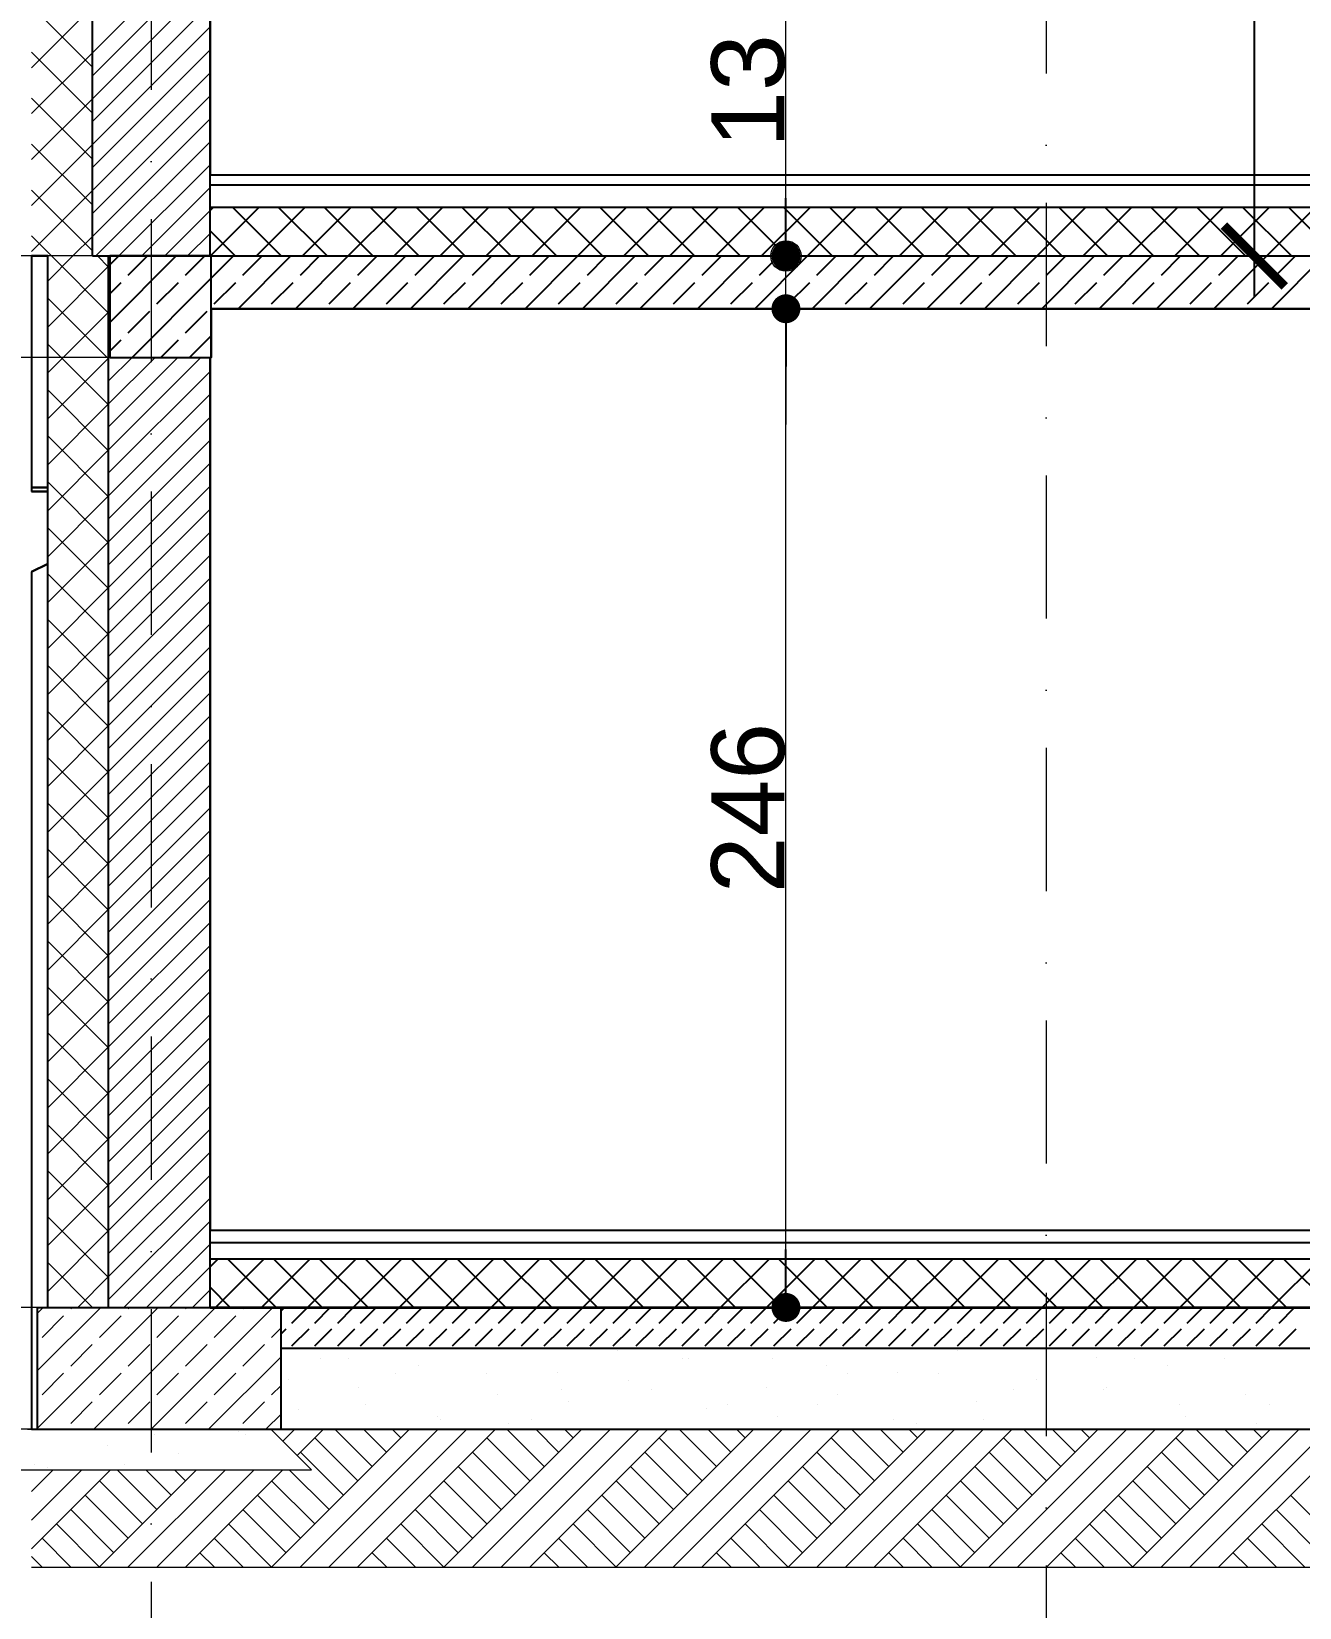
# Model space of a CAD drawing. Header units: millimetres. Extents: x 4647 to 73915, y -13612 to -8141.
# Drawn here: x 16979.6 to 17292, y -11426.5 to -11038.3 of the extents above; entities that cross this region are included whole.
import ezdxf
from ezdxf.enums import TextEntityAlignment as Align

# ---------------------------------------------------------------- set-up
doc = ezdxf.new("R2010")
doc.units = ezdxf.units.MM
doc.linetypes.add('Kropki i Kreski', pattern=[67.027776, 35.277777, -17.638888, 0, -14.111111])
doc.layers.add('a_wymiary', color=250, linetype='Continuous', lineweight=9)
doc.layers.add('Konstrukcja - Siatka mod_Nr_Pióra__1', color=7, linetype='Continuous', lineweight=5)
for name, color, linetype in [('Konstrukcja - Siatka mod', 7, 'Continuous'), ('Konstrukcja - wieńce', 7, 'Continuous'), ('Konstrukcja - Ściany zew', 7, 'Continuous'), ('Structural - Combined', 7, 'Continuous'), ('Sytuacja - Teren', 7, 'Continuous'), ('WIDOK', 7, 'Continuous'), ('Wymiarowanie - Ogólne', 7, 'Continuous')]:
    doc.layers.add(name, color=color, linetype=linetype)
doc.layers.add('Konstrukcja - Siatka mod_Nr_Pióra__4', color=7, linetype='Continuous', lineweight=5, true_color=0x029e21)
doc.styles.add('GENERATED_STYLE_1', font='arialbd.ttf')
doc.styles.add('GENERATED_STYLE_3', font='arial.ttf')
doc.styles.get("Standard").update_dxf_attribs({"font": 'arial.ttf'})
doc.dimstyles.new('1-100', dxfattribs={"dimtxt": 13, "dimasz": 15, "dimexe": 10, "dimexo": 20, "dimgap": 5, "dimtad": 1, "dimdec": 1, "dimrnd": 0.5, "dimtxsty": 'Standard', "dimblk": 'ARCHTICK', "dimcen": 0.09, "dimdle": 10, "dimadec": 0, "dimazin": 0, "dimtfac": 1, "dimtdec": 1, "dimtofl": 0, "dimtmove": 0, "dimatfit": 3, "dimfxl": 10, "dimfxlon": 1, "dimtolj": 1, "dimtzin": 0, "dimarcsym": 0})

# ---------------------------------------------------------------- blocks, each defined once
blk = doc.blocks.new('ARROWHEAD_11')
at = {"linetype": 'Continuous'}
blk.add_line((0, 0), (-1, 0), dxfattribs=at)
at = {"linetype": 'Continuous', "const_width": 0.25, "flags": 128}
blk.add_lwpolyline([(-0.125, 0, 1), (0.125, 0, 1)], format="xyb", close=True, dxfattribs=at)
blk = doc.blocks.new('Standardowy znacznik siatki')
at = {"layer": 'Konstrukcja - Siatka mod_Nr_Pióra__4', "linetype": 'Kropki i Kreski'}
blk.add_line((272.51, 0), (1529.18, 0), dxfattribs=at)
at = {"layer": 'Konstrukcja - Siatka mod_Nr_Pióra__1', "style": 'GENERATED_STYLE_1'}
blk.add_attdef('AC_MarkerText_1', text='', height=18, dxfattribs=at).set_placement((-28.23, -13.29), align=Align.BOTTOM_LEFT)
blk = doc.blocks.new('Standardowy znacznik siatki_2')
at = {"layer": 'Konstrukcja - Siatka mod_Nr_Pióra__4', "linetype": 'Kropki i Kreski'}
blk.add_line((268.51, 0), (1533.18, 0), dxfattribs=at)
at = {"layer": 'Konstrukcja - Siatka mod_Nr_Pióra__1', "style": 'GENERATED_STYLE_1'}
blk.add_attdef('AC_MarkerText_1', text='', height=18, dxfattribs=at).set_placement((-28.89, -13.29), align=Align.BOTTOM_LEFT)
blk = doc.blocks.new('_ArchTick')
at = {"color": 0, "linetype": 'ByBlock', "const_width": 0.15}
blk.add_lwpolyline([(-0.5, -0.5), (0.5, 0.5)], dxfattribs=at)
blk = doc.blocks.new('*D814')
at = {"layer": 'a_wymiary', "color": 0, "lineweight": -2, "transparency": 16777216}
for p, q in [((16821.81, -11160.57), (16821.81, -10292.3)), ((16841.81, -10302.3), (16811.81, -10302.3)), ((16841.81, -11150.57), (16811.81, -11150.57))]:
    blk.add_line(p, q, dxfattribs=at)
at = {"layer": 'DEFPOINTS', "color": 0, "transparency": 16777216}
for p in [(16821.81, -10302.3), (17483.57, -10302.3), (16979.42, -11150.57)]:
    blk.add_point(p, dxfattribs=at)
at = {"layer": 'a_wymiary', "color": 0, "lineweight": -2, "transparency": 16777216, "xscale": 15, "yscale": 15, "zscale": 15}
for p, rotation in [((16821.81, -10302.3), 90), ((16821.81, -11150.57), 270)]:
    blk.add_blockref('_ArchTick', p, dxfattribs=dict(at, rotation=rotation))
at = {"layer": 'a_wymiary', "color": 0, "transparency": 16777216, "insert": (16809, -10726.43), "char_height": 13, "attachment_point": 5, "rotation": 90}
blk.add_mtext('\\A1;848,5', dxfattribs=at)
blk = doc.blocks.new('*D828')
at = {"layer": 'a_wymiary', "color": 0, "lineweight": -2, "transparency": 16777216}
for p, q in [((17280.84, -10778.57), (17280.84, -11103.57)), ((17260.84, -10788.57), (17290.84, -10788.57)), ((17260.84, -11093.57), (17290.84, -11093.57))]:
    blk.add_line(p, q, dxfattribs=at)
at = {"layer": 'DEFPOINTS', "color": 0, "transparency": 16777216}
for p in [(17229.55, -10788.57), (17229.55, -11093.57), (17280.84, -11093.57)]:
    blk.add_point(p, dxfattribs=at)
at = {"layer": 'a_wymiary', "color": 0, "lineweight": -2, "transparency": 16777216, "xscale": 15, "yscale": 15, "zscale": 15}
for p, rotation in [((17280.84, -10788.57), 90), ((17280.84, -11093.57), 270)]:
    blk.add_blockref('_ArchTick', p, dxfattribs=dict(at, rotation=rotation))
at = {"layer": 'a_wymiary', "color": 0, "transparency": 16777216, "insert": (17269.2, -10941.07), "char_height": 13, "attachment_point": 5, "rotation": 90}
blk.add_mtext('\\A1;305', dxfattribs=at)
blk = doc.blocks.new('*D877')
at = {"layer": 'a_wymiary', "color": 0, "lineweight": -2, "transparency": 16777216}
for p, q in [((17393.9, -11096.57), (17393.9, -11362.57)), ((17393.9, -11106.57), (17383.9, -11106.57)), ((17373.9, -11352.57), (17403.9, -11352.57))]:
    blk.add_line(p, q, dxfattribs=at)
at = {"layer": 'DEFPOINTS', "color": 0, "transparency": 16777216}
for p in [(17394.76, -11106.57), (17041.06, -11352.57), (17393.9, -11352.57)]:
    blk.add_point(p, dxfattribs=at)
at = {"layer": 'a_wymiary', "color": 0, "lineweight": -2, "transparency": 16777216, "xscale": 15, "yscale": 15, "zscale": 15}
for p, rotation in [((17393.9, -11106.57), 90), ((17393.9, -11352.57), 270)]:
    blk.add_blockref('_ArchTick', p, dxfattribs=dict(at, rotation=rotation))
at = {"layer": 'a_wymiary', "color": 0, "transparency": 16777216, "insert": (17382.26, -11229.57), "char_height": 13, "attachment_point": 5, "rotation": 90}
blk.add_mtext('\\A1;246', dxfattribs=at)

msp = doc.modelspace()

# ---------------------------------------------------------------- hatches: boundary and pattern name
at = {"layer": 'Wymiarowanie - Ogólne', "linetype": 'Continuous', "lineweight": 13}
msp.add_hatch(color=254, dxfattribs=at).paths.add_polyline_path([(17169.2, -11093.57), (17168.92, -11092.13), (17168.1, -11090.92), (17166.89, -11090.1), (17165.45, -11089.82), (17164.02, -11090.1), (17162.8, -11090.92), (17161.99, -11092.13), (17161.7, -11093.57), (17161.99, -11095), (17162.8, -11096.22), (17164.02, -11097.03), (17165.45, -11097.32), (17166.89, -11097.03), (17168.1, -11096.22), (17168.92, -11095)], flags=0)

# ---------------------------------------------------------------- linework, layer by layer
for p, q in [((17023.56, -10801.57), (17023.56, -11073.57)), ((17023.56, -11073.57), (17396.55, -11073.57)), ((16983.56, -11093.57), (16979.57, -11093.57)), ((16979.57, -11093.57), (16979.57, -11150.57)), ((16983.56, -11150.57), (16983.56, -11093.57)), ((16998.86, -11093.57), (16998.86, -11118.57)), ((17023.86, -11093.57), (16998.86, -11093.57)), ((17023.86, -11118.57), (17023.86, -11093.57)), ((17513.55, -11106.57), (17023.86, -11106.57)), ((17023.86, -11106.57), (17023.86, -11118.57)), ((16998.86, -11118.57), (17023.86, -11118.57)), ((17023.56, -11118.57), (17023.56, -11333.57)), ((17023.86, -11118.57), (17023.56, -11118.57)), ((16979.57, -11150.57), (16983.56, -11150.57)), ((16983.56, -11150.57), (16979.57, -11150.57)), ((16979.57, -11150.57), (16979.57, -11151.57)), ((16979.57, -11151.57), (16983.56, -11151.57)), ((16983.56, -11151.57), (16979.57, -11151.57)), ((16983.56, -11151.57), (16983.56, -11150.57)), ((16983.56, -11169.37), (16983.56, -11151.57)), ((16983.56, -11169.37), (16979.57, -11171.36)), ((16979.57, -11171.36), (16983.56, -11169.37)), ((16979.57, -11171.36), (16979.57, -11382.57)), ((16983.56, -11352.57), (16983.56, -11169.37)), ((17023.56, -11333.57), (17408.55, -11333.57)), ((16981.06, -11382.57), (16981.06, -11352.57)), ((16981.06, -11352.57), (16983.56, -11352.57)), ((16979.57, -11382.57), (16981.06, -11382.57))]:
    msp.add_line(p, q)
at = {"layer": 'Konstrukcja - wieńce', "linetype": 'Continuous'}
for p, q in [((16998.86, -11095.78), (17001.07, -11093.57)), ((16998.86, -11109.92), (17015.21, -11093.57)), ((17003.39, -11098.32), (17008.14, -11093.57)), ((17017.53, -11098.32), (17022.28, -11093.57)), ((16998.86, -11102.85), (17001.62, -11100.09)), ((17004.35, -11118.57), (17023.86, -11099.06)), ((17010.46, -11105.39), (17015.76, -11100.09)), ((17003.39, -11112.46), (17008.69, -11107.16)), ((17017.53, -11112.46), (17022.83, -11107.16)), ((16998.86, -11116.99), (17001.62, -11114.23)), ((17011.42, -11118.57), (17015.76, -11114.23)), ((17018.49, -11118.57), (17023.86, -11113.2))]:
    msp.add_line(p, q, dxfattribs=at)
at = {"layer": 'Konstrukcja - wieńce'}
for p, q in [((16998.86, -11118.57), (16998.86, -11093.57)), ((16998.86, -11093.57), (17023.56, -11093.57)), ((17023.86, -11118.57), (17023.86, -11106.57)), ((16998.86, -11118.57), (17023.86, -11118.57))]:
    msp.add_line(p, q, dxfattribs=at)
at = {"layer": 'Konstrukcja - Ściany zew'}
for p, q in [((16994.56, -11093.57), (16994.56, -10978.57)), ((16994.56, -11093.57), (16994.56, -10978.57)), ((17023.56, -11093.57), (17023.56, -10978.57)), ((16979.56, -11093.57), (16983.56, -11093.57)), ((16983.56, -11352.57), (16983.56, -11093.57)), ((16994.56, -11093.57), (16998.56, -11093.57)), ((16994.56, -11093.57), (16998.56, -11093.57)), ((16998.56, -11352.57), (16998.56, -11093.57)), ((16998.56, -11352.57), (16998.56, -11093.57)), ((16998.86, -11093.57), (17023.56, -11093.57)), ((16998.86, -11118.57), (16998.86, -11093.57)), ((16998.86, -11118.57), (17023.56, -11118.57)), ((17023.56, -11352.57), (17023.56, -11118.57)), ((16981.06, -11382.57), (16981.06, -11352.57)), ((16981.06, -11352.57), (17041.06, -11352.57)), ((16983.56, -11352.57), (16998.56, -11352.57)), ((16998.56, -11352.57), (17023.56, -11352.57)), ((17041.06, -11382.57), (17041.06, -11352.57)), ((16981.06, -11382.57), (17041.06, -11382.57))]:
    msp.add_line(p, q, dxfattribs=at)
at = {"layer": 'Konstrukcja - Ściany zew', "color": 251, "linetype": 'Continuous', "lineweight": 15}
for p, q in [((16994.56, -11043.51), (17023.56, -11014.51)), ((16994.56, -11049.16), (17023.56, -11020.16)), ((16994.56, -11054.82), (17023.56, -11025.82)), ((16994.56, -11047.06), (16979.56, -11032.06)), ((16979.56, -11047.19), (16994.56, -11032.19)), ((16994.56, -11060.48), (17023.56, -11031.48)), ((16994.56, -11066.13), (17023.56, -11037.13)), ((16994.56, -11058.38), (16979.56, -11043.38)), ((16979.56, -11058.51), (16994.56, -11043.51)), ((16994.56, -11071.79), (17023.56, -11042.79)), ((16994.56, -11077.45), (17023.56, -11048.45)), ((16994.56, -11069.69), (16979.56, -11054.69)), ((16979.56, -11069.82), (16994.56, -11054.82)), ((16994.56, -11083.11), (17023.56, -11054.11)), ((16994.56, -11088.76), (17023.56, -11059.76)), ((16994.56, -11081), (16979.56, -11066)), ((16979.56, -11081.13), (16994.56, -11066.13)), ((16995.41, -11093.57), (17023.56, -11065.42)), ((17001.07, -11093.57), (17023.56, -11071.08)), ((16994.56, -11092.32), (16979.56, -11077.32)), ((16979.56, -11092.45), (16994.56, -11077.45)), ((17006.72, -11093.57), (17023.56, -11076.73)), ((17012.38, -11093.57), (17023.56, -11082.39)), ((16984.5, -11093.57), (16979.56, -11088.63)), ((16989.75, -11093.57), (16994.56, -11088.76)), ((17018.04, -11093.57), (17023.56, -11088.05)), ((16983.56, -11099.76), (16989.75, -11093.57)), ((16998.56, -11107.63), (16984.5, -11093.57)), ((16998.56, -11096.32), (16995.81, -11093.57)), ((16983.56, -11111.08), (16998.56, -11096.08)), ((16998.56, -11096.08), (16998.86, -11095.78)), ((16998.56, -11101.73), (16998.86, -11101.43)), ((16998.56, -11118.94), (16983.56, -11103.94)), ((16983.56, -11122.39), (16998.56, -11107.39)), ((16998.56, -11107.39), (16998.86, -11107.09)), ((16998.56, -11113.05), (16998.86, -11112.75)), ((16998.56, -11130.26), (16983.56, -11115.26)), ((16983.56, -11133.7), (16998.56, -11118.7)), ((16998.56, -11118.7), (16998.86, -11118.4)), ((16998.56, -11124.36), (17004.35, -11118.57)), ((16998.56, -11130.02), (17010.01, -11118.57)), ((16998.56, -11135.67), (17015.66, -11118.57)), ((16998.56, -11141.33), (17021.32, -11118.57)), ((16998.56, -11146.99), (17023.56, -11121.99)), ((16998.56, -11141.57), (16983.56, -11126.57)), ((16998.56, -11152.64), (17023.56, -11127.64)), ((16983.56, -11145.02), (16998.56, -11130.02)), ((16998.56, -11158.3), (17023.56, -11133.3)), ((16998.56, -11152.88), (16983.56, -11137.88)), ((16983.56, -11156.33), (16998.56, -11141.33)), ((16998.56, -11163.96), (17023.56, -11138.96)), ((16998.56, -11169.62), (17023.56, -11144.62)), ((16998.56, -11164.2), (16983.56, -11149.2)), ((16983.56, -11167.64), (16998.56, -11152.64)), ((16998.56, -11175.27), (17023.56, -11150.27)), ((16998.56, -11180.93), (17023.56, -11155.93)), ((16998.56, -11175.51), (16983.56, -11160.51)), ((16983.56, -11178.96), (16998.56, -11163.96)), ((16998.56, -11186.59), (17023.56, -11161.59)), ((16998.56, -11192.24), (17023.56, -11167.24)), ((16998.56, -11186.83), (16983.56, -11171.83)), ((16983.56, -11190.27), (16998.56, -11175.27)), ((16998.56, -11197.9), (17023.56, -11172.9)), ((16998.56, -11203.56), (17023.56, -11178.56)), ((16998.56, -11198.14), (16983.56, -11183.14)), ((16998.56, -11209.21), (17023.56, -11184.21)), ((16983.56, -11201.59), (16998.56, -11186.59)), ((16998.56, -11214.87), (17023.56, -11189.87)), ((16998.56, -11209.45), (16983.56, -11194.45)), ((16998.56, -11220.53), (17023.56, -11195.53)), ((16983.56, -11212.9), (16998.56, -11197.9)), ((16998.56, -11226.18), (17023.56, -11201.18)), ((16998.56, -11220.77), (16983.56, -11205.77)), ((16998.56, -11231.84), (17023.56, -11206.84)), ((16983.56, -11224.21), (16998.56, -11209.21)), ((16998.56, -11237.5), (17023.56, -11212.5)), ((16998.56, -11232.08), (16983.56, -11217.08)), ((16998.56, -11243.15), (17023.56, -11218.15)), ((16983.56, -11235.53), (16998.56, -11220.53)), ((16998.56, -11248.81), (17023.56, -11223.81)), ((16998.56, -11243.39), (16983.56, -11228.39)), ((16998.56, -11254.47), (17023.56, -11229.47)), ((16983.56, -11246.84), (16998.56, -11231.84)), ((16998.56, -11260.12), (17023.56, -11235.12)), ((16998.56, -11254.71), (16983.56, -11239.71)), ((16998.56, -11265.78), (17023.56, -11240.78)), ((16983.56, -11258.15), (16998.56, -11243.15)), ((16998.56, -11271.44), (17023.56, -11246.44)), ((16998.56, -11266.02), (16983.56, -11251.02)), ((16998.56, -11277.1), (17023.56, -11252.1)), ((16983.56, -11269.47), (16998.56, -11254.47)), ((16998.56, -11282.75), (17023.56, -11257.75)), ((16998.56, -11277.34), (16983.56, -11262.34)), ((16998.56, -11288.41), (17023.56, -11263.41)), ((16983.56, -11280.78), (16998.56, -11265.78)), ((16998.56, -11294.07), (17023.56, -11269.07)), ((16998.56, -11288.65), (16983.56, -11273.65)), ((16983.56, -11292.1), (16998.56, -11277.1)), ((16998.56, -11299.72), (17023.56, -11274.72)), ((16998.56, -11305.38), (17023.56, -11280.38)), ((16998.56, -11299.96), (16983.56, -11284.96)), ((16983.56, -11303.41), (16998.56, -11288.41)), ((16998.56, -11311.04), (17023.56, -11286.04)), ((16998.56, -11316.69), (17023.56, -11291.69)), ((16998.56, -11311.28), (16983.56, -11296.28)), ((16983.56, -11314.72), (16998.56, -11299.72)), ((16998.56, -11322.35), (17023.56, -11297.35)), ((16998.56, -11328.01), (17023.56, -11303.01)), ((16998.56, -11322.59), (16983.56, -11307.59)), ((16983.56, -11326.04), (16998.56, -11311.04)), ((16998.56, -11333.66), (17023.56, -11308.66)), ((16998.56, -11339.32), (17023.56, -11314.32)), ((16998.56, -11333.9), (16983.56, -11318.9)), ((16998.56, -11344.98), (17023.56, -11319.98)), ((16983.56, -11337.35), (16998.56, -11322.35)), ((16998.56, -11350.63), (17023.56, -11325.63)), ((16998.56, -11345.22), (16983.56, -11330.22)), ((17002.28, -11352.57), (17023.56, -11331.29)), ((16983.56, -11348.66), (16998.56, -11333.66)), ((17007.94, -11352.57), (17023.56, -11336.95)), ((16994.6, -11352.57), (16983.56, -11341.53)), ((17013.59, -11352.57), (17023.56, -11342.61)), ((16990.97, -11352.57), (16998.56, -11344.98)), ((17019.25, -11352.57), (17023.56, -11348.26)), ((16981.06, -11353.99), (16982.48, -11352.57)), ((16981.06, -11368.13), (16996.62, -11352.57)), ((16981.06, -11382.28), (17010.77, -11352.57)), ((16982.17, -11359.95), (16987.48, -11354.64)), ((16989.25, -11352.88), (16989.55, -11352.57)), ((16994.91, -11382.57), (17024.91, -11352.57)), ((16996.32, -11359.95), (17001.62, -11354.64)), ((17003.39, -11352.88), (17003.69, -11352.57)), ((17009.05, -11382.57), (17039.05, -11352.57)), ((17010.46, -11359.95), (17015.76, -11354.64)), ((17017.53, -11352.88), (17017.84, -11352.57)), ((17024.6, -11359.95), (17029.9, -11354.64)), ((17031.67, -11352.88), (17031.98, -11352.57)), ((17038.74, -11359.95), (17041.06, -11357.63)), ((16989.25, -11367.02), (16994.55, -11361.71)), ((17003.39, -11367.02), (17008.69, -11361.71)), ((17017.53, -11367.02), (17022.83, -11361.71)), ((17031.67, -11367.02), (17036.98, -11361.71)), ((17023.19, -11382.57), (17041.06, -11364.7)), ((16982.17, -11374.09), (16987.48, -11368.79)), ((16996.32, -11374.09), (17001.62, -11368.79)), ((17010.46, -11374.09), (17015.76, -11368.79)), ((17024.6, -11374.09), (17029.9, -11368.79)), ((17038.74, -11374.09), (17041.06, -11371.77)), ((16989.25, -11381.16), (16994.55, -11375.86)), ((17003.39, -11381.16), (17008.69, -11375.86)), ((17017.53, -11381.16), (17022.83, -11375.86)), ((17031.67, -11381.16), (17036.98, -11375.86)), ((17037.33, -11382.57), (17041.06, -11378.85)), ((17009.93, -11383.81), (17009.93, -11383.81)), ((17030.6, -11383.05), (17030.6, -11383.05)), ((17032.2, -11383.81), (17032.2, -11383.81)), ((16998.37, -11386.59), (16998.37, -11386.59)), ((17015.8, -11388.44), (17015.8, -11388.44)), ((16980.23, -11391.24), (16980.23, -11391.24)), ((16983.57, -11391.98), (16983.57, -11391.98)), ((17002.5, -11391.24), (17002.5, -11391.24))]:
    msp.add_line(p, q, dxfattribs=at)
at = {"layer": 'Konstrukcja - Ściany zew', "color": 251, "lineweight": 15}
msp.add_line((16983.56, -11150.57), (16979.57, -11150.57), dxfattribs=at)
at = {"layer": 'Konstrukcja - Ściany zew', "color": 8, "lineweight": 13}
for p, q in [((16978.56, -11382.57), (17038.56, -11382.57)), ((17048.56, -11392.57), (17038.56, -11382.57)), ((16968.56, -11392.57), (17048.56, -11392.57))]:
    msp.add_line(p, q, dxfattribs=at)
at = {"layer": 'Konstrukcja - Ściany zew', "color": 251, "lineweight": 15}
msp.add_point((17023.86, -11118.57), dxfattribs=at)
at = {"layer": 'Structural - Combined', "color": 8, "lineweight": 13}
for p, q in [((16979.57, -11151.57), (16983.56, -11151.57)), ((16979.57, -11171.36), (16983.56, -11169.37))]:
    msp.add_line(p, q, dxfattribs=at)
at = {"layer": 'Sytuacja - Teren', "color": 53, "lineweight": 13}
for p, q in [((17038.56, -11382.57), (17928.56, -11382.57)), ((17048.56, -11392.57), (17038.56, -11382.57)), ((16979.57, -11392.57), (17048.56, -11392.57)), ((16979.57, -11416.57), (17987.56, -11416.57))]:
    msp.add_line(p, q, dxfattribs=at)
at = {"layer": 'Sytuacja - Teren', "color": 41, "linetype": 'Continuous', "lineweight": 13}
for p, q in [((17038.69, -11416.57), (17072.69, -11382.57)), ((17041.48, -11385.49), (17044.41, -11382.57)), ((17045.02, -11389.03), (17051.48, -11382.57)), ((17045.76, -11416.57), (17079.76, -11382.57)), ((17059.96, -11395.3), (17049.35, -11384.7)), ((17052.83, -11416.57), (17086.83, -11382.57)), ((17063.49, -11391.77), (17054.29, -11382.57)), ((17059.9, -11416.57), (17093.9, -11382.57)), ((17067.03, -11388.23), (17061.36, -11382.57)), ((17070.56, -11384.7), (17068.44, -11382.57)), ((17081.12, -11416.57), (17115.12, -11382.57)), ((17088.19, -11416.57), (17122.19, -11382.57)), ((17102.38, -11395.3), (17091.78, -11384.7)), ((17095.26, -11416.57), (17129.26, -11382.57)), ((17105.92, -11391.77), (17096.72, -11382.57)), ((17102.33, -11416.57), (17136.33, -11382.57)), ((17109.45, -11388.23), (17103.79, -11382.57)), ((17112.99, -11384.7), (17110.86, -11382.57)), ((17123.54, -11416.57), (17157.54, -11382.57)), ((17130.61, -11416.57), (17164.61, -11382.57)), ((17144.81, -11395.3), (17134.2, -11384.7)), ((17137.68, -11416.57), (17171.68, -11382.57)), ((17148.34, -11391.77), (17139.15, -11382.57)), ((17144.76, -11416.57), (17178.76, -11382.57)), ((17151.88, -11388.23), (17146.22, -11382.57)), ((17155.42, -11384.7), (17153.29, -11382.57)), ((17165.97, -11416.57), (17199.97, -11382.57)), ((17173.04, -11416.57), (17207.04, -11382.57)), ((17187.24, -11395.3), (17176.63, -11384.7)), ((17180.11, -11416.57), (17214.11, -11382.57)), ((17190.77, -11391.77), (17181.57, -11382.57)), ((17187.18, -11416.57), (17221.18, -11382.57)), ((17194.31, -11388.23), (17188.64, -11382.57)), ((17197.84, -11384.7), (17195.72, -11382.57)), ((17208.4, -11416.57), (17242.4, -11382.57)), ((17215.47, -11416.57), (17249.47, -11382.57)), ((17229.66, -11395.3), (17219.06, -11384.7)), ((17222.54, -11416.57), (17256.54, -11382.57)), ((17233.2, -11391.77), (17224, -11382.57)), ((17229.61, -11416.57), (17263.61, -11382.57)), ((17236.73, -11388.23), (17231.07, -11382.57)), ((17240.27, -11384.7), (17238.14, -11382.57)), ((17250.82, -11416.57), (17284.82, -11382.57)), ((17257.89, -11416.57), (17291.89, -11382.57)), ((17272.09, -11395.3), (17261.48, -11384.7)), ((17264.96, -11416.57), (17298.96, -11382.57)), ((17275.62, -11391.77), (17266.43, -11382.57)), ((17272.04, -11416.57), (17306.04, -11382.57)), ((17279.16, -11388.23), (17273.5, -11382.57)), ((17282.69, -11384.7), (17280.57, -11382.57)), ((17056.42, -11398.84), (17045.81, -11388.23)), ((17098.85, -11398.84), (17088.24, -11388.23)), ((17141.27, -11398.84), (17130.67, -11388.23)), ((17183.7, -11398.84), (17173.09, -11388.23)), ((17226.13, -11398.84), (17215.52, -11388.23)), ((17268.55, -11398.84), (17257.95, -11388.23)), ((16979.57, -11412.05), (16999.05, -11392.57)), ((16979.57, -11404.98), (16991.98, -11392.57)), ((16979.57, -11397.91), (16984.91, -11392.57)), ((16996.26, -11416.57), (17020.26, -11392.57)), ((17010.46, -11402.37), (17000.65, -11392.57)), ((17003.33, -11416.57), (17027.33, -11392.57)), ((17013.99, -11398.84), (17007.73, -11392.57)), ((17010.41, -11416.57), (17034.41, -11392.57)), ((17017.53, -11395.3), (17014.8, -11392.57)), ((17017.48, -11416.57), (17041.48, -11392.57)), ((17052.89, -11402.37), (17043.08, -11392.57)), ((17095.31, -11402.37), (17084.7, -11391.77)), ((17137.74, -11402.37), (17127.13, -11391.77)), ((17180.16, -11402.37), (17169.56, -11391.77)), ((17222.59, -11402.37), (17211.98, -11391.77)), ((17265.02, -11402.37), (17254.41, -11391.77)), ((17006.92, -11405.91), (16996.32, -11395.3)), ((17049.35, -11405.91), (17038.74, -11395.3)), ((17091.78, -11405.91), (17081.17, -11395.3)), ((17134.2, -11405.91), (17123.6, -11395.3)), ((17176.63, -11405.91), (17166.02, -11395.3)), ((17219.06, -11405.91), (17208.45, -11395.3)), ((17261.48, -11405.91), (17250.88, -11395.3)), ((17003.39, -11409.44), (16992.78, -11398.84)), ((17045.81, -11409.44), (17035.21, -11398.84)), ((17088.24, -11409.44), (17077.63, -11398.84)), ((17130.67, -11409.44), (17120.06, -11398.84)), ((17173.09, -11409.44), (17162.49, -11398.84)), ((17215.52, -11409.44), (17204.91, -11398.84)), ((17257.95, -11409.44), (17247.34, -11398.84)), ((17300.37, -11409.44), (17289.77, -11398.84)), ((16999.85, -11412.98), (16989.25, -11402.37)), ((17042.28, -11412.98), (17031.67, -11402.37)), ((17084.7, -11412.98), (17074.1, -11402.37)), ((17127.13, -11412.98), (17116.52, -11402.37)), ((17169.56, -11412.98), (17158.95, -11402.37)), ((17211.98, -11412.98), (17201.38, -11402.37)), ((17254.41, -11412.98), (17243.8, -11402.37)), ((17296.84, -11412.98), (17286.23, -11402.37)), ((16996.32, -11416.52), (16985.71, -11405.91)), ((17038.74, -11416.52), (17028.14, -11405.91)), ((17081.17, -11416.52), (17070.56, -11405.91)), ((17123.6, -11416.52), (17112.99, -11405.91)), ((17166.02, -11416.52), (17155.42, -11405.91)), ((17208.45, -11416.52), (17197.84, -11405.91)), ((17250.88, -11416.52), (17240.27, -11405.91)), ((17293.3, -11416.52), (17282.69, -11405.91)), ((16989.3, -11416.57), (16982.17, -11409.44)), ((17024.65, -11416.57), (17021.07, -11412.98)), ((17031.73, -11416.57), (17024.6, -11409.44)), ((17067.08, -11416.57), (17063.49, -11412.98)), ((17074.15, -11416.57), (17067.03, -11409.44)), ((17109.51, -11416.57), (17105.92, -11412.98)), ((17116.58, -11416.57), (17109.45, -11409.44)), ((17151.93, -11416.57), (17148.34, -11412.98)), ((17159, -11416.57), (17151.88, -11409.44)), ((17194.36, -11416.57), (17190.77, -11412.98)), ((17201.43, -11416.57), (17194.31, -11409.44)), ((17236.79, -11416.57), (17233.2, -11412.98)), ((17243.86, -11416.57), (17236.73, -11409.44)), ((17279.21, -11416.57), (17275.62, -11412.98)), ((17286.28, -11416.57), (17279.16, -11409.44)), ((16982.23, -11416.57), (16979.57, -11413.91)), ((17017.58, -11416.57), (17017.53, -11416.52)), ((17060.01, -11416.57), (17059.96, -11416.52)), ((17102.44, -11416.57), (17102.38, -11416.52)), ((17144.86, -11416.57), (17144.81, -11416.52)), ((17187.29, -11416.57), (17187.24, -11416.52)), ((17229.72, -11416.57), (17229.66, -11416.52)), ((17272.14, -11416.57), (17272.09, -11416.52))]:
    msp.add_line(p, q, dxfattribs=at)
at = {"layer": 'WIDOK'}
for p, q in [((17023.56, -11073.57), (17943.56, -11073.57)), ((17023.56, -11076.07), (17023.56, -11073.57)), ((17023.56, -11076.07), (17943.56, -11076.07)), ((17023.56, -11081.57), (17023.56, -11076.07)), ((17023.56, -11076.07), (17943.56, -11076.07)), ((17023.56, -11081.57), (17943.56, -11081.57)), ((17023.56, -11081.57), (17943.56, -11081.57)), ((17023.56, -11093.57), (17023.56, -11081.57)), ((17023.56, -11093.57), (17023.86, -11093.57)), ((17023.86, -11093.57), (17943.26, -11093.57)), ((17023.86, -11093.57), (17943.26, -11093.57)), ((17023.86, -11106.57), (17943.26, -11106.57)), ((17023.56, -11333.57), (17513.55, -11333.57)), ((17023.56, -11336.57), (17023.56, -11333.57)), ((17023.56, -11340.57), (17023.56, -11336.57)), ((17023.56, -11336.57), (17513.55, -11336.57)), ((17023.56, -11336.57), (17513.55, -11336.57)), ((17023.56, -11340.57), (17513.55, -11340.57)), ((17023.56, -11352.57), (17023.56, -11340.57)), ((17023.56, -11340.57), (17513.55, -11340.57)), ((17041.06, -11352.57), (17926.06, -11352.57)), ((17041.06, -11362.57), (17041.06, -11352.57)), ((17041.06, -11362.57), (17926.06, -11362.57)), ((17041.06, -11382.57), (17041.06, -11362.57)), ((17041.06, -11362.57), (17926.06, -11362.57)), ((17041.06, -11382.57), (17926.06, -11382.57))]:
    msp.add_line(p, q, dxfattribs=at)
at = {"layer": 'WIDOK', "linetype": 'Continuous'}
for p, q in [((17023.56, -11082.39), (17024.38, -11081.57)), ((17023.69, -11093.57), (17035.69, -11081.57)), ((17041.07, -11093.57), (17029.07, -11081.57)), ((17035.01, -11093.57), (17047.01, -11081.57)), ((17052.38, -11093.57), (17040.38, -11081.57)), ((17046.32, -11093.57), (17058.32, -11081.57)), ((17063.69, -11093.57), (17051.69, -11081.57)), ((17057.63, -11093.57), (17069.63, -11081.57)), ((17075.01, -11093.57), (17063.01, -11081.57)), ((17068.95, -11093.57), (17080.95, -11081.57)), ((17086.32, -11093.57), (17074.32, -11081.57)), ((17080.26, -11093.57), (17092.26, -11081.57)), ((17097.63, -11093.57), (17085.63, -11081.57)), ((17091.57, -11093.57), (17103.57, -11081.57)), ((17108.95, -11093.57), (17096.95, -11081.57)), ((17102.89, -11093.57), (17114.89, -11081.57)), ((17120.26, -11093.57), (17108.26, -11081.57)), ((17114.2, -11093.57), (17126.2, -11081.57)), ((17131.57, -11093.57), (17119.57, -11081.57)), ((17125.52, -11093.57), (17137.52, -11081.57)), ((17142.89, -11093.57), (17130.89, -11081.57)), ((17136.83, -11093.57), (17148.83, -11081.57)), ((17154.2, -11093.57), (17142.2, -11081.57)), ((17148.14, -11093.57), (17160.14, -11081.57)), ((17165.52, -11093.57), (17153.52, -11081.57)), ((17159.46, -11093.57), (17171.46, -11081.57)), ((17176.83, -11093.57), (17164.83, -11081.57)), ((17170.77, -11093.57), (17182.77, -11081.57)), ((17188.14, -11093.57), (17176.14, -11081.57)), ((17182.08, -11093.57), (17194.08, -11081.57)), ((17199.46, -11093.57), (17187.46, -11081.57)), ((17193.4, -11093.57), (17205.4, -11081.57)), ((17210.77, -11093.57), (17198.77, -11081.57)), ((17204.71, -11093.57), (17216.71, -11081.57)), ((17222.08, -11093.57), (17210.08, -11081.57)), ((17216.03, -11093.57), (17228.03, -11081.57)), ((17233.4, -11093.57), (17221.4, -11081.57)), ((17227.34, -11093.57), (17239.34, -11081.57)), ((17244.71, -11093.57), (17232.71, -11081.57)), ((17238.65, -11093.57), (17250.65, -11081.57)), ((17256.03, -11093.57), (17244.03, -11081.57)), ((17249.97, -11093.57), (17261.97, -11081.57)), ((17267.34, -11093.57), (17255.34, -11081.57)), ((17261.28, -11093.57), (17273.28, -11081.57)), ((17278.65, -11093.57), (17266.65, -11081.57)), ((17272.59, -11093.57), (17284.59, -11081.57)), ((17289.97, -11093.57), (17277.97, -11081.57)), ((17283.91, -11093.57), (17295.91, -11081.57)), ((17301.28, -11093.57), (17289.28, -11081.57)), ((17029.75, -11093.57), (17023.56, -11087.38)), ((17023.86, -11099.06), (17029.35, -11093.57)), ((17030.49, -11106.57), (17043.49, -11093.57)), ((17031.67, -11098.32), (17036.42, -11093.57)), ((17044.63, -11106.57), (17057.63, -11093.57)), ((17045.81, -11098.32), (17050.56, -11093.57)), ((17058.78, -11106.57), (17071.78, -11093.57)), ((17059.96, -11098.32), (17064.7, -11093.57)), ((17072.92, -11106.57), (17085.92, -11093.57)), ((17074.1, -11098.32), (17078.85, -11093.57)), ((17087.06, -11106.57), (17100.06, -11093.57)), ((17088.24, -11098.32), (17092.99, -11093.57)), ((17101.2, -11106.57), (17114.2, -11093.57)), ((17102.38, -11098.32), (17107.13, -11093.57)), ((17115.34, -11106.57), (17128.34, -11093.57)), ((17116.52, -11098.32), (17121.27, -11093.57)), ((17129.49, -11106.57), (17142.49, -11093.57)), ((17130.67, -11098.32), (17135.42, -11093.57)), ((17143.63, -11106.57), (17156.63, -11093.57)), ((17144.81, -11098.32), (17149.56, -11093.57)), ((17157.77, -11106.57), (17170.77, -11093.57)), ((17158.95, -11098.32), (17163.7, -11093.57)), ((17171.91, -11106.57), (17184.91, -11093.57)), ((17173.09, -11098.32), (17177.84, -11093.57)), ((17186.06, -11106.57), (17199.06, -11093.57)), ((17187.24, -11098.32), (17191.98, -11093.57)), ((17200.2, -11106.57), (17213.2, -11093.57)), ((17201.38, -11098.32), (17206.13, -11093.57)), ((17214.34, -11106.57), (17227.34, -11093.57)), ((17215.52, -11098.32), (17220.27, -11093.57)), ((17228.48, -11106.57), (17241.48, -11093.57)), ((17229.66, -11098.32), (17234.41, -11093.57)), ((17242.62, -11106.57), (17255.62, -11093.57)), ((17243.8, -11098.32), (17248.55, -11093.57)), ((17256.77, -11106.57), (17269.77, -11093.57)), ((17257.95, -11098.32), (17262.69, -11093.57)), ((17270.91, -11106.57), (17283.91, -11093.57)), ((17272.09, -11098.32), (17276.84, -11093.57)), ((17285.05, -11106.57), (17298.05, -11093.57)), ((17286.23, -11098.32), (17290.98, -11093.57)), ((17024.6, -11105.39), (17029.9, -11100.09)), ((17038.74, -11105.39), (17044.05, -11100.09)), ((17052.89, -11105.39), (17058.19, -11100.09)), ((17067.03, -11105.39), (17072.33, -11100.09)), ((17081.17, -11105.39), (17086.47, -11100.09)), ((17095.31, -11105.39), (17100.61, -11100.09)), ((17109.45, -11105.39), (17114.76, -11100.09)), ((17123.6, -11105.39), (17128.9, -11100.09)), ((17137.74, -11105.39), (17143.04, -11100.09)), ((17151.88, -11105.39), (17157.18, -11100.09)), ((17166.02, -11105.39), (17171.33, -11100.09)), ((17180.16, -11105.39), (17185.47, -11100.09)), ((17194.31, -11105.39), (17199.61, -11100.09)), ((17208.45, -11105.39), (17213.75, -11100.09)), ((17222.59, -11105.39), (17227.89, -11100.09)), ((17236.73, -11105.39), (17242.04, -11100.09)), ((17250.88, -11105.39), (17256.18, -11100.09)), ((17265.02, -11105.39), (17270.32, -11100.09)), ((17279.16, -11105.39), (17284.46, -11100.09)), ((17023.56, -11342.61), (17025.59, -11340.57)), ((17024.91, -11352.57), (17036.91, -11340.57)), ((17039.85, -11352.57), (17027.85, -11340.57)), ((17036.22, -11352.57), (17048.22, -11340.57)), ((17051.16, -11352.57), (17039.16, -11340.57)), ((17047.54, -11352.57), (17059.54, -11340.57)), ((17062.48, -11352.57), (17050.48, -11340.57)), ((17058.85, -11352.57), (17070.85, -11340.57)), ((17073.79, -11352.57), (17061.79, -11340.57)), ((17070.16, -11352.57), (17082.16, -11340.57)), ((17085.1, -11352.57), (17073.1, -11340.57)), ((17081.48, -11352.57), (17093.48, -11340.57)), ((17096.42, -11352.57), (17084.42, -11340.57)), ((17092.79, -11352.57), (17104.79, -11340.57)), ((17107.73, -11352.57), (17095.73, -11340.57)), ((17104.1, -11352.57), (17116.1, -11340.57)), ((17119.05, -11352.57), (17107.05, -11340.57)), ((17115.42, -11352.57), (17127.42, -11340.57)), ((17130.36, -11352.57), (17118.36, -11340.57)), ((17126.73, -11352.57), (17138.73, -11340.57)), ((17141.67, -11352.57), (17129.67, -11340.57)), ((17138.05, -11352.57), (17150.05, -11340.57)), ((17152.99, -11352.57), (17140.99, -11340.57)), ((17149.36, -11352.57), (17161.36, -11340.57)), ((17164.3, -11352.57), (17152.3, -11340.57)), ((17160.67, -11352.57), (17172.67, -11340.57)), ((17175.61, -11352.57), (17163.61, -11340.57)), ((17171.99, -11352.57), (17183.99, -11340.57)), ((17186.93, -11352.57), (17174.93, -11340.57)), ((17183.3, -11352.57), (17195.3, -11340.57)), ((17198.24, -11352.57), (17186.24, -11340.57)), ((17194.61, -11352.57), (17206.61, -11340.57)), ((17209.56, -11352.57), (17197.56, -11340.57)), ((17205.93, -11352.57), (17217.93, -11340.57)), ((17220.87, -11352.57), (17208.87, -11340.57)), ((17217.24, -11352.57), (17229.24, -11340.57)), ((17232.18, -11352.57), (17220.18, -11340.57)), ((17228.55, -11352.57), (17240.55, -11340.57)), ((17243.5, -11352.57), (17231.5, -11340.57)), ((17239.87, -11352.57), (17251.87, -11340.57)), ((17254.81, -11352.57), (17242.81, -11340.57)), ((17251.18, -11352.57), (17263.18, -11340.57)), ((17266.12, -11352.57), (17254.12, -11340.57)), ((17262.5, -11352.57), (17274.5, -11340.57)), ((17277.44, -11352.57), (17265.44, -11340.57)), ((17273.81, -11352.57), (17285.81, -11340.57)), ((17288.75, -11352.57), (17276.75, -11340.57)), ((17285.12, -11352.57), (17297.12, -11340.57)), ((17300.07, -11352.57), (17288.07, -11340.57)), ((17028.54, -11352.57), (17023.56, -11347.59)), ((17041.06, -11353.39), (17041.88, -11352.57)), ((17043.69, -11356.41), (17047.54, -11352.57)), ((17049.35, -11356.41), (17053.19, -11352.57)), ((17055.01, -11356.41), (17058.85, -11352.57)), ((17060.66, -11356.41), (17064.51, -11352.57)), ((17066.32, -11356.41), (17070.16, -11352.57)), ((17071.98, -11356.41), (17075.82, -11352.57)), ((17077.63, -11356.41), (17081.48, -11352.57)), ((17083.29, -11356.41), (17087.13, -11352.57)), ((17088.95, -11356.41), (17092.79, -11352.57)), ((17094.6, -11356.41), (17098.45, -11352.57)), ((17100.26, -11356.41), (17104.1, -11352.57)), ((17105.92, -11356.41), (17109.76, -11352.57)), ((17111.57, -11356.41), (17115.42, -11352.57)), ((17117.23, -11356.41), (17121.07, -11352.57)), ((17122.89, -11356.41), (17126.73, -11352.57)), ((17128.55, -11356.41), (17132.39, -11352.57)), ((17134.2, -11356.41), (17138.05, -11352.57)), ((17139.86, -11356.41), (17143.7, -11352.57)), ((17145.52, -11356.41), (17149.36, -11352.57)), ((17151.17, -11356.41), (17155.02, -11352.57)), ((17156.83, -11356.41), (17160.67, -11352.57)), ((17162.49, -11356.41), (17166.33, -11352.57)), ((17168.14, -11356.41), (17171.99, -11352.57)), ((17173.8, -11356.41), (17177.64, -11352.57)), ((17179.46, -11356.41), (17183.3, -11352.57)), ((17185.11, -11356.41), (17188.96, -11352.57)), ((17190.77, -11356.41), (17194.61, -11352.57)), ((17196.43, -11356.41), (17200.27, -11352.57)), ((17202.08, -11356.41), (17205.93, -11352.57)), ((17207.74, -11356.41), (17211.58, -11352.57)), ((17213.4, -11356.41), (17217.24, -11352.57)), ((17219.06, -11356.41), (17222.9, -11352.57)), ((17224.71, -11356.41), (17228.55, -11352.57)), ((17230.37, -11356.41), (17234.21, -11352.57)), ((17236.03, -11356.41), (17239.87, -11352.57)), ((17241.68, -11356.41), (17245.53, -11352.57)), ((17247.34, -11356.41), (17251.18, -11352.57)), ((17253, -11356.41), (17256.84, -11352.57)), ((17258.65, -11356.41), (17262.5, -11352.57)), ((17264.31, -11356.41), (17268.15, -11352.57)), ((17269.97, -11356.41), (17273.81, -11352.57)), ((17275.62, -11356.41), (17279.47, -11352.57)), ((17281.28, -11356.41), (17285.12, -11352.57)), ((17286.94, -11356.41), (17290.78, -11352.57)), ((17041.06, -11359.05), (17042.28, -11357.83)), ((17043.69, -11362.07), (17047.94, -11357.83)), ((17049.35, -11362.07), (17053.59, -11357.83)), ((17055.01, -11362.07), (17059.25, -11357.83)), ((17060.66, -11362.07), (17064.91, -11357.83)), ((17066.32, -11362.07), (17070.56, -11357.83)), ((17071.98, -11362.07), (17076.22, -11357.83)), ((17077.63, -11362.07), (17081.88, -11357.83)), ((17083.29, -11362.07), (17087.53, -11357.83)), ((17088.95, -11362.07), (17093.19, -11357.83)), ((17094.6, -11362.07), (17098.85, -11357.83)), ((17100.26, -11362.07), (17104.5, -11357.83)), ((17105.92, -11362.07), (17110.16, -11357.83)), ((17111.57, -11362.07), (17115.82, -11357.83)), ((17117.23, -11362.07), (17121.47, -11357.83)), ((17122.89, -11362.07), (17127.13, -11357.83)), ((17128.55, -11362.07), (17132.79, -11357.83)), ((17134.2, -11362.07), (17138.45, -11357.83)), ((17139.86, -11362.07), (17144.1, -11357.83)), ((17145.52, -11362.07), (17149.76, -11357.83)), ((17151.17, -11362.07), (17155.42, -11357.83)), ((17156.83, -11362.07), (17161.07, -11357.83)), ((17162.49, -11362.07), (17166.73, -11357.83)), ((17168.14, -11362.07), (17172.39, -11357.83)), ((17173.8, -11362.07), (17178.04, -11357.83)), ((17179.46, -11362.07), (17183.7, -11357.83)), ((17185.11, -11362.07), (17189.36, -11357.83)), ((17190.77, -11362.07), (17195.01, -11357.83)), ((17196.43, -11362.07), (17200.67, -11357.83)), ((17202.08, -11362.07), (17206.33, -11357.83)), ((17207.74, -11362.07), (17211.98, -11357.83)), ((17213.4, -11362.07), (17217.64, -11357.83)), ((17219.06, -11362.07), (17223.3, -11357.83)), ((17224.71, -11362.07), (17228.95, -11357.83)), ((17230.37, -11362.07), (17234.61, -11357.83)), ((17236.03, -11362.07), (17240.27, -11357.83)), ((17241.68, -11362.07), (17245.93, -11357.83)), ((17247.34, -11362.07), (17251.58, -11357.83)), ((17253, -11362.07), (17257.24, -11357.83)), ((17258.65, -11362.07), (17262.9, -11357.83)), ((17264.31, -11362.07), (17268.55, -11357.83)), ((17269.97, -11362.07), (17274.21, -11357.83)), ((17275.62, -11362.07), (17279.87, -11357.83)), ((17281.28, -11362.07), (17285.52, -11357.83)), ((17286.94, -11362.07), (17291.18, -11357.83)), ((17050.76, -11365.25), (17050.76, -11365.25)), ((17057.57, -11365.04), (17057.57, -11365.04)), ((17123.95, -11363.23), (17123.95, -11363.23)), ((17139.86, -11365.25), (17139.86, -11365.25)), ((17141.38, -11365.08), (17141.38, -11365.08)), ((17162.13, -11365.25), (17162.13, -11365.25)), ((17207.77, -11363.27), (17207.77, -11363.27)), ((17241.92, -11364.99), (17241.92, -11364.99)), ((17251.23, -11365.25), (17251.23, -11365.25)), ((17273.5, -11365.25), (17273.5, -11365.25)), ((17042.77, -11370.43), (17042.77, -11370.43)), ((17069.33, -11368.96), (17069.33, -11368.96)), ((17075, -11366.89), (17075, -11366.89)), ((17091.6, -11368.96), (17091.6, -11368.96)), ((17109.15, -11368.62), (17109.15, -11368.62)), ((17126.58, -11370.47), (17126.58, -11370.47)), ((17175.53, -11366.8), (17175.53, -11366.8)), ((17180.69, -11368.96), (17180.69, -11368.96)), ((17192.97, -11368.65), (17192.97, -11368.65)), ((17202.97, -11368.96), (17202.97, -11368.96)), ((17227.12, -11370.38), (17227.12, -11370.38)), ((17259.35, -11366.84), (17259.35, -11366.84)), ((17060.2, -11372.28), (17060.2, -11372.28)), ((17094.35, -11374), (17094.35, -11374)), ((17110.16, -11372.68), (17110.16, -11372.68)), ((17132.43, -11372.68), (17132.43, -11372.68)), ((17160.73, -11372.19), (17160.73, -11372.19)), ((17178.17, -11374.04), (17178.17, -11374.04)), ((17221.53, -11372.68), (17221.53, -11372.68)), ((17243.8, -11372.68), (17243.8, -11372.68)), ((17244.55, -11372.23), (17244.55, -11372.23)), ((17278.7, -11373.95), (17278.7, -11373.95)), ((17045.4, -11377.67), (17045.4, -11377.67)), ((17061.9, -11376.39), (17061.9, -11376.39)), ((17111.78, -11375.85), (17111.78, -11375.85)), ((17145.93, -11377.58), (17145.93, -11377.58)), ((17151, -11376.39), (17151, -11376.39)), ((17173.27, -11376.39), (17173.27, -11376.39)), ((17212.32, -11375.76), (17212.32, -11375.76)), ((17229.75, -11377.61), (17229.75, -11377.61)), ((17262.37, -11376.39), (17262.37, -11376.39)), ((17284.64, -11376.39), (17284.64, -11376.39)), ((17079.55, -11379.39), (17079.55, -11379.39)), ((17080.46, -11380.1), (17080.46, -11380.1)), ((17096.98, -11381.24), (17096.98, -11381.24)), ((17102.74, -11380.1), (17102.74, -11380.1)), ((17163.37, -11379.43), (17163.37, -11379.43)), ((17191.83, -11380.1), (17191.83, -11380.1)), ((17197.52, -11381.15), (17197.52, -11381.15)), ((17214.11, -11380.1), (17214.11, -11380.1)), ((17263.9, -11379.34), (17263.9, -11379.34)), ((17281.33, -11381.19), (17281.33, -11381.19))]:
    msp.add_line(p, q, dxfattribs=at)
at = {"layer": 'WIDOK', "color": 251, "lineweight": 35}
msp.add_line((17023.56, -11352.57), (17513.55, -11352.57), dxfattribs=at)
at = {"layer": 'Wymiarowanie - Ogólne', "color": 151, "lineweight": 20}
for p, q in [((17165.45, -11089.82), (17165.45, -10805.32)), ((17165.45, -11079.32), (17165.45, -11040.79)), ((17023.56, -11093.57), (16952.28, -11093.57)), ((17023.56, -11093.57), (16952.28, -11093.57)), ((17161.7, -11093.57), (17151.39, -11093.57)), ((17182.61, -11093.57), (17165.27, -11093.57)), ((17165.45, -11106.57), (17165.45, -11093.57)), ((17179.51, -11093.57), (17169.2, -11093.57)), ((17152.01, -11106.57), (17165.63, -11106.57)), ((17152.01, -11106.57), (17165.63, -11106.57)), ((17023.56, -11118.57), (16952.28, -11118.57)), ((17023.56, -11118.57), (16952.28, -11118.57)), ((17165.45, -11338.32), (17165.45, -11120.82)), ((17165.45, -11120.82), (17165.45, -11135.07)), ((17039.06, -11352.57), (16952.28, -11352.57)), ((17039.06, -11352.57), (16952.28, -11352.57)), ((17147.72, -11352.57), (17165.63, -11352.57)), ((17039.06, -11382.57), (16952.28, -11382.57))]:
    msp.add_line(p, q, dxfattribs=at)
at = {"layer": 'Wymiarowanie - Ogólne', "color": 254, "lineweight": 13}
msp.add_circle((17165.45, -11093.57), 3.75, dxfattribs=at)

# ---------------------------------------------------------------- block references
at = {"layer": 'Konstrukcja - Siatka mod', "color": 251, "lineweight": 15, "rotation": 270}
for name, p in [('Standardowy znacznik siatki', (17009.06, -10073.57)), ('Standardowy znacznik siatki_2', (17229.55, -10073.57))]:
    msp.add_blockref(name, p, dxfattribs=at)
at = {"layer": 'Wymiarowanie - Ogólne', "color": 151, "lineweight": 20, "xscale": 14.25, "yscale": 14.25, "zscale": 14.25}
for p, rotation in [((17165.45, -11093.57), 270), ((17165.45, -11106.57), 90), ((17165.45, -11106.57), 90), ((17165.45, -11352.57), 270)]:
    msp.add_blockref('ARROWHEAD_11', p, dxfattribs=dict(at, rotation=rotation))

# ---------------------------------------------------------------- texts
at = {"layer": 'Wymiarowanie - Ogólne', "color": 8, "lineweight": 20, "char_height": 18, "attachment_point": 5, "rotation": 90, "style": 'GENERATED_STYLE_3'}
for s, insert in [('\\A1;13', (17156.16, -11052.93)), ('\\A1;246', (17156.16, -11229.57))]:
    msp.add_mtext(s, dxfattribs=dict(at, insert=insert))

# ---------------------------------------------------------------- dimensions: what is measured, and where the dimension line sits
at = {"layer": 'a_wymiary'}
for base, p1, p2, picture, middle in [((16821.81, -10302.3), (16979.42, -11150.57), (17483.57, -10302.3), '*D814', (16809, -10726.43)), ((17280.84, -11093.57), (17229.55, -10788.57), (17229.55, -11093.57), '*D828', (17269.2, -10941.07)), ((17393.9, -11352.57), (17394.76, -11106.57), (17041.06, -11352.57), '*D877', (17382.26, -11229.57))]:
    dim = msp.add_linear_dim(base=base, p1=p1, p2=p2, angle=90, dimstyle='1-100', override={"dimfxl": 20}, dxfattribs=at)
    dim.commit()
    dim.dimension.update_dxf_attribs({"geometry": picture, "text_midpoint": middle})

doc.saveas('drawing.dxf')
